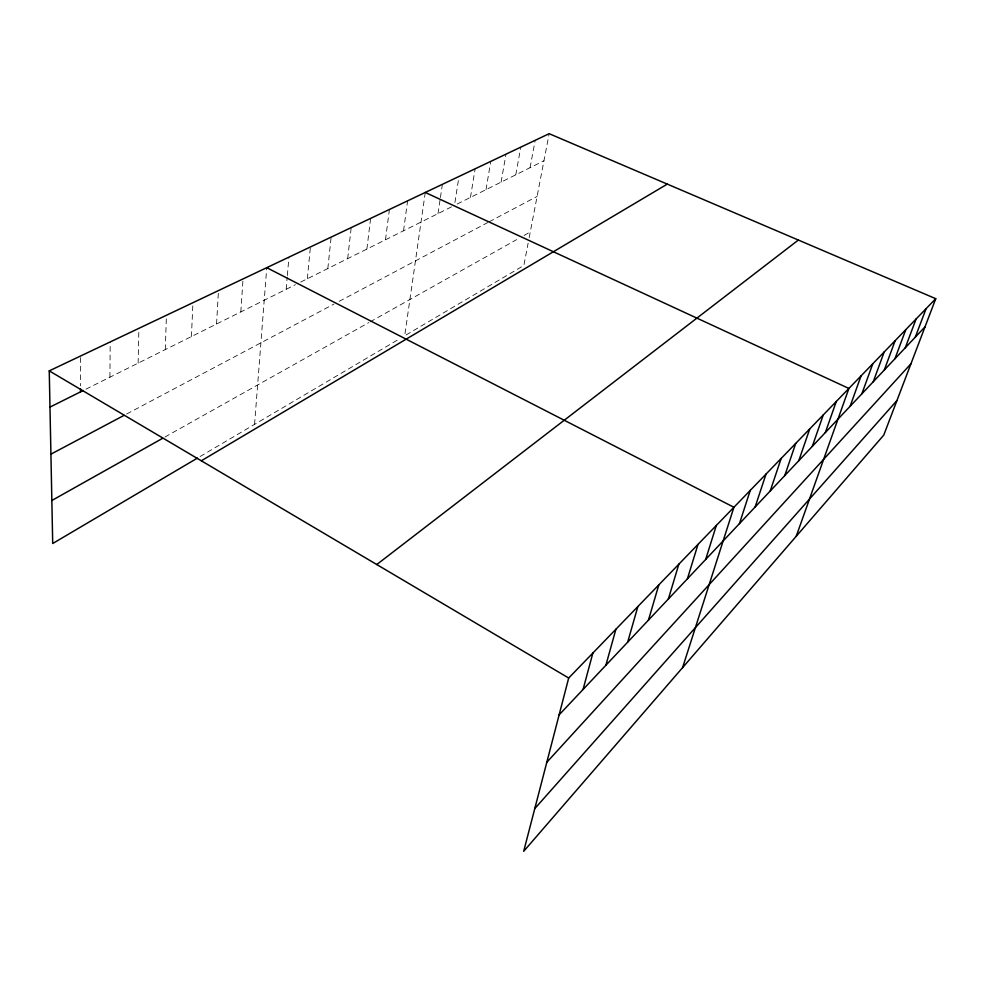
<?xml version="1.0" encoding="UTF-8"?>
<svg xmlns="http://www.w3.org/2000/svg" width="985" height="985" viewBox="0 0 985 985"><rect width="100%" height="100%" fill="white"/><g stroke="black" fill="none" stroke-linecap="round" stroke-linejoin="round"><path stroke-width="0.74" stroke-dasharray="4.92 3.69" d="M109.914 377.206L110.209 341.943M138.134 363.133L138.885 328.337M165.283 349.601L166.44 315.262M191.41 336.575L192.949 302.678M216.565 324.028L218.473 290.575M240.82 311.925L243.049 278.915M254.561 424.387L266.75 267.674M286.142 289.331L287.214 277.068M287.349 275.529L288.95 257.134M307.332 278.767L310.398 246.964M327.833 268.536L331.132 237.126M347.668 258.649L351.189 227.609M366.888 249.07L370.606 218.399M385.492 239.786L389.407 209.473M403.53 230.785L407.618 200.841M425.274 192.457L404.7 335.787L523.835 265.47L528.12 243.221M437.993 213.61L440.196 198.97M440.418 197.505L442.4 184.343M454.922 202.491L458.554 179.344M470.461 197.419L475.139 168.804M485.999 189.662L490.789 161.38M501.094 182.139L506.007 154.153M515.783 174.813L520.794 147.147M530.065 167.696L535.175 140.326M529.191 237.594L549.15 133.689M200.09 456.535L399.516 338.84M164.926 437.02L368.809 322.587M370.101 321.861L516.633 239.626M524.069 235.452L530.275 231.968M126.646 414.008L333.952 304.094M339.16 301.336L487.858 222.499M489.213 221.773L537.108 196.384M85.892 389.186L295.414 284.702M300.708 282.067L451.721 206.764M457.126 204.055L543.954 160.764M80.364 357.592L80.524 385.898"/><path stroke-width="1.48" d="M935.75 298.689L568.69 678.025L523.688 851.311L883.779 435.075L935.75 298.689L549.15 133.689L49.25 370.865L52.71 543.511L197.443 458.087M583.071 689.451L592.871 653.03M605.886 665.257L615.908 629.23M627.667 642.171L637.861 606.538M648.462 620.107L658.817 584.881M668.359 599.015L678.85 564.183M687.407 578.823L697.996 544.397M705.654 559.48L716.341 525.436M682.593 667.621L733.911 507.275L266.75 267.674M739.452 523.626L750.274 490.358M755.138 506.992L766.01 474.105M770.233 490.986L781.142 458.468M784.774 475.57L795.708 443.41M798.786 460.709L809.744 428.918M812.305 446.377L823.263 414.944M825.344 432.538L836.302 401.461M796.237 536.271L848.898 388.447L425.274 192.457M850.117 406.288L861.05 375.888M861.875 393.803L872.796 363.736M873.264 381.737L884.161 352.002M884.284 370.052L895.156 340.638M894.946 358.737L905.794 329.655M905.277 347.779L916.087 319.005M915.299 337.153L926.072 308.687M534.769 808.623L896.929 400.563M546.81 762.291L910.94 363.785M559.135 714.839L925.013 326.86M376.775 564.54L798.355 240.044M201.334 460.795L667.288 184.109M51.848 500.491L162.279 438.51M50.924 454.159L124.011 415.399M49.976 407.1L83.22 390.516M49.25 370.865L568.69 678.025M80.536 388.878L80.561 391.858"/></g></svg>
